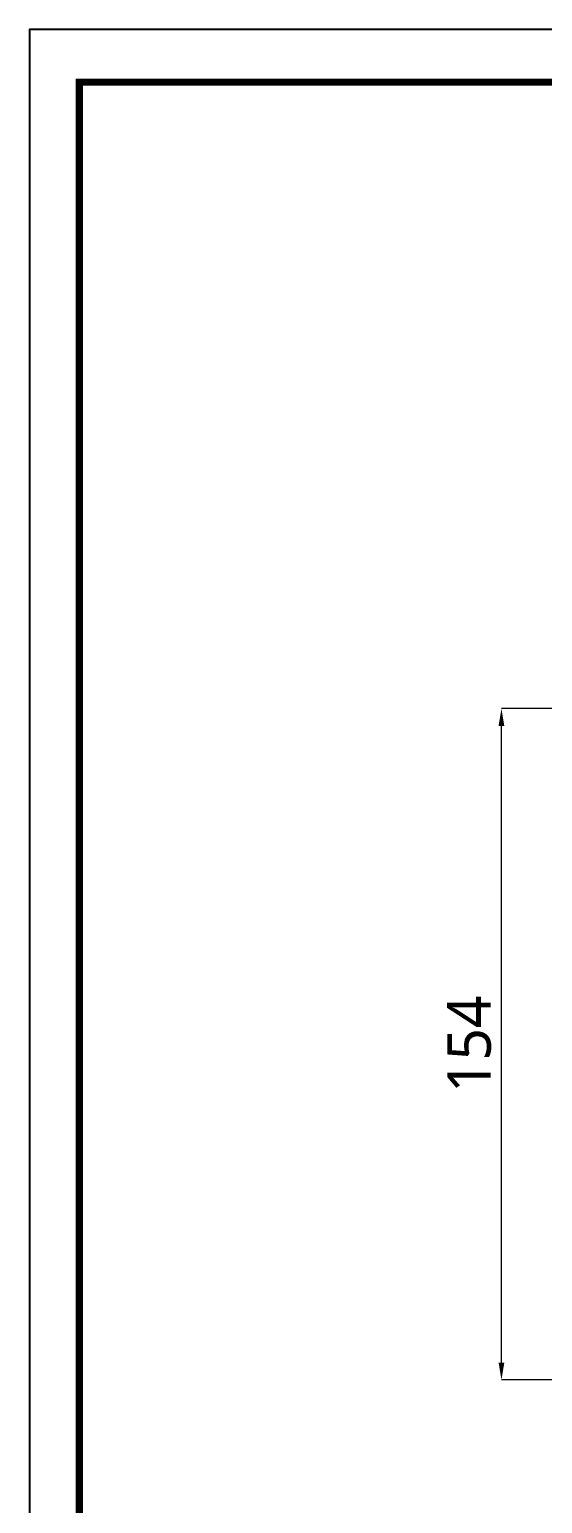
# Model space of a CAD drawing. Extents: x 77 to 788, y 36 to 557.
# Drawn here: x 77.2 to 194.9, y 219 to 557.3 of the extents above; entities that cross this region are included whole.
import ezdxf

# ---------------------------------------------------------------- set-up
doc = ezdxf.new("R2010")
doc.units = 0
doc.header["$LTSCALE"] = 10
doc.header["$MEASUREMENT"] = 0
doc.header["$PDMODE"] = 3
doc.header["$PDSIZE"] = -10
doc.layers.get('0').update_dxf_attribs({"linetype": 'CONTINUOUS'})
doc.layers.get('DEFPOINTS').update_dxf_attribs({"linetype": 'CONTINUOUS'})
doc.styles.add('Daelim Dimension', font='NanumGothic.ttf')
doc.dimstyles.new('DEFAULT', dxfattribs={"dimscale": 2, "dimtxt": 2, "dimasz": 2, "dimexe": 0, "dimexo": 2, "dimgap": 1, "dimtad": 1, "dimdec": 0, "dimzin": 9, "dimdsep": 46, "dimtxsty": 'Daelim Dimension', "dimcen": 0.5, "dimclrd": 5, "dimclre": 5, "dimclrt": 256, "dimadec": 1, "dimazin": 0, "dimtfac": 1, "dimtdec": 0, "dimtix": 1, "dimtmove": 0, "dimatfit": 3, "dimfxl": 0, "dimtolj": 1, "dimtzin": 1, "dimlwd": 9, "dimlwe": 9, "dimarcsym": 0})

# ---------------------------------------------------------------- blocks, each defined once
blk = doc.blocks.new('*D35')
at = {"color": 5, "lineweight": 9, "ltscale": 0.5}
for p, q in [((232.91, 401.42), (185.47, 401.42)), ((185.47, 251.32), (185.47, 397.42)), ((219.83, 247.32), (185.47, 247.32))]:
    blk.add_line(p, q, dxfattribs=at)
at = {"color": 5, "ltscale": 0.5}
for points in [[(184.81, 397.42), (186.14, 397.42), (185.47, 401.42)], [(184.81, 251.32), (186.14, 251.32), (185.47, 247.32)]]:
    blk.add_solid(points, dxfattribs=at)
at = {"layer": 'DEFPOINTS', "color": 0, "ltscale": 0.5}
for p in [(185.47, 401.42), (236.91, 401.42), (223.83, 247.32)]:
    blk.add_point(p, dxfattribs=at)
at = {"color": 7, "lineweight": -3, "ltscale": 0.5, "insert": (178.09, 324.37), "char_height": 10, "attachment_point": 5, "rotation": 90, "style": 'Daelim Dimension'}
blk.add_mtext('\\A1;154', dxfattribs=at)

msp = doc.modelspace()

# ---------------------------------------------------------------- linework, layer by layer
at = {"color": 7, "lineweight": -3, "ltscale": 0.5}
msp.add_lwpolyline([(77.17, 36.41), (788.06, 36.41), (788.06, 557.3), (77.17, 557.3)], close=True, dxfattribs=at)
at = {"color": 5, "linetype": 'ByBlock', "lineweight": -3, "const_width": 1.64}
msp.add_lwpolyline([(88.6, 58.72), (776.56, 58.72), (776.56, 545.2), (88.6, 545.2)], close=True, dxfattribs=at)

# ---------------------------------------------------------------- dimensions: what is measured, and where the dimension line sits
at = {"color": 7, "lineweight": -3, "ltscale": 0.5}
dim = msp.add_linear_dim(base=(185.47, 401.42), p1=(223.83, 247.32), p2=(236.91, 401.42), angle=90, text='154', dimstyle='DEFAULT', override={"dimtxt": 5, "dimclrt": 7}, dxfattribs=at)
dim.commit()
dim.dimension.update_dxf_attribs({"geometry": '*D35', "text_midpoint": (178.09, 324.37)})

doc.saveas('drawing.dxf')
